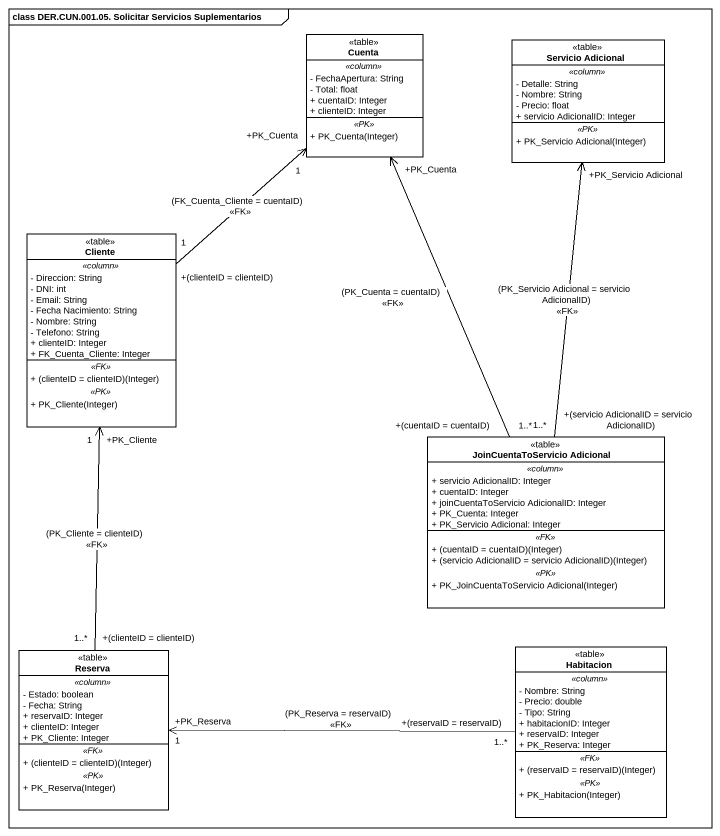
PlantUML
@startuml
mainframe class DER.CUN.001.05. Solicitar Servicios Suplementarios
hide circle
hide empty members
skinparam classAttributeIconSize 0
class Cuenta <<table>> {
  .. <<column>> ..
  - FechaApertura: String
  - Total: float
  + cuentaID: Integer
  + clienteID: Integer
  .. <<PK>> ..
  + PK_Cuenta(Integer)
}
class "Servicio Adicional" as Servicio_Adicional <<table>> {
  .. <<column>> ..
  - Detalle: String
  - Nombre: String
  - Precio: float
  + servicio AdicionalID: Integer
  .. <<PK>> ..
  + PK_Servicio Adicional(Integer)
}
class Cliente <<table>> {
  .. <<column>> ..
  - Direccion: String
  - DNI: int
  - Email: String
  - Fecha Nacimiento: String
  - Nombre: String
  - Telefono: String
  + clienteID: Integer
  + FK_Cuenta_Cliente: Integer
  .. <<FK>> ..
  + (clienteID = clienteID)(Integer)
  .. <<PK>> ..
  + PK_Cliente(Integer)
}
class "JoinCuentaToServicio Adicional" as JoinCuentaToServicio <<table>> {
  .. <<column>> ..
  + servicio AdicionalID: Integer
  + cuentaID: Integer
  + joinCuentaToServicio AdicionalID: Integer
  + PK_Cuenta: Integer
  + PK_Servicio Adicional: Integer
  .. <<FK>> ..
  + (cuentaID = cuentaID)(Integer)
  + (servicio AdicionalID = servicio AdicionalID)(Integer)
  .. <<PK>> ..
  + PK_JoinCuentaToServicio Adicional(Integer)
}
class Reserva <<table>> {
  .. <<column>> ..
  - Estado: boolean
  - Fecha: String
  + reservaID: Integer
  + clienteID: Integer
  + PK_Cliente: Integer
  .. <<FK>> ..
  + (clienteID = clienteID)(Integer)
  .. <<PK>> ..
  + PK_Reserva(Integer)
}
class Habitacion <<table>> {
  .. <<column>> ..
  - Nombre: String
  - Precio: double
  - Tipo: String
  + habitacionID: Integer
  + reservaID: Integer
  + PK_Reserva: Integer
  .. <<FK>> ..
  + (reservaID = reservaID)(Integer)
  .. <<PK>> ..
  + PK_Habitacion(Integer)
}
Cliente "+(clienteID = clienteID)\n1" -up-> "+PK_Cuenta\n1" Cuenta : (FK_Cuenta_Cliente = cuentaID)\n<<FK>>
JoinCuentaToServicio "+(cuentaID = cuentaID)\n1..*" -up-> "+PK_Cuenta" Cuenta : (PK_Cuenta = cuentaID)\n<<FK>>
JoinCuentaToServicio "+(servicio AdicionalID = servicio AdicionalID)\n1..*" -up-> "+PK_Servicio Adicional" Servicio_Adicional : (PK_Servicio Adicional = servicio AdicionalID)\n<<FK>>
Reserva "+(clienteID = clienteID)\n1..*" -up-> "+PK_Cliente\n1" Cliente : (PK_Cliente = clienteID)\n<<FK>>
Habitacion "+(reservaID = reservaID)\n1..*" -left-> "+PK_Reserva\n1" Reserva : (PK_Reserva = reservaID)\n<<FK>>
@enduml
